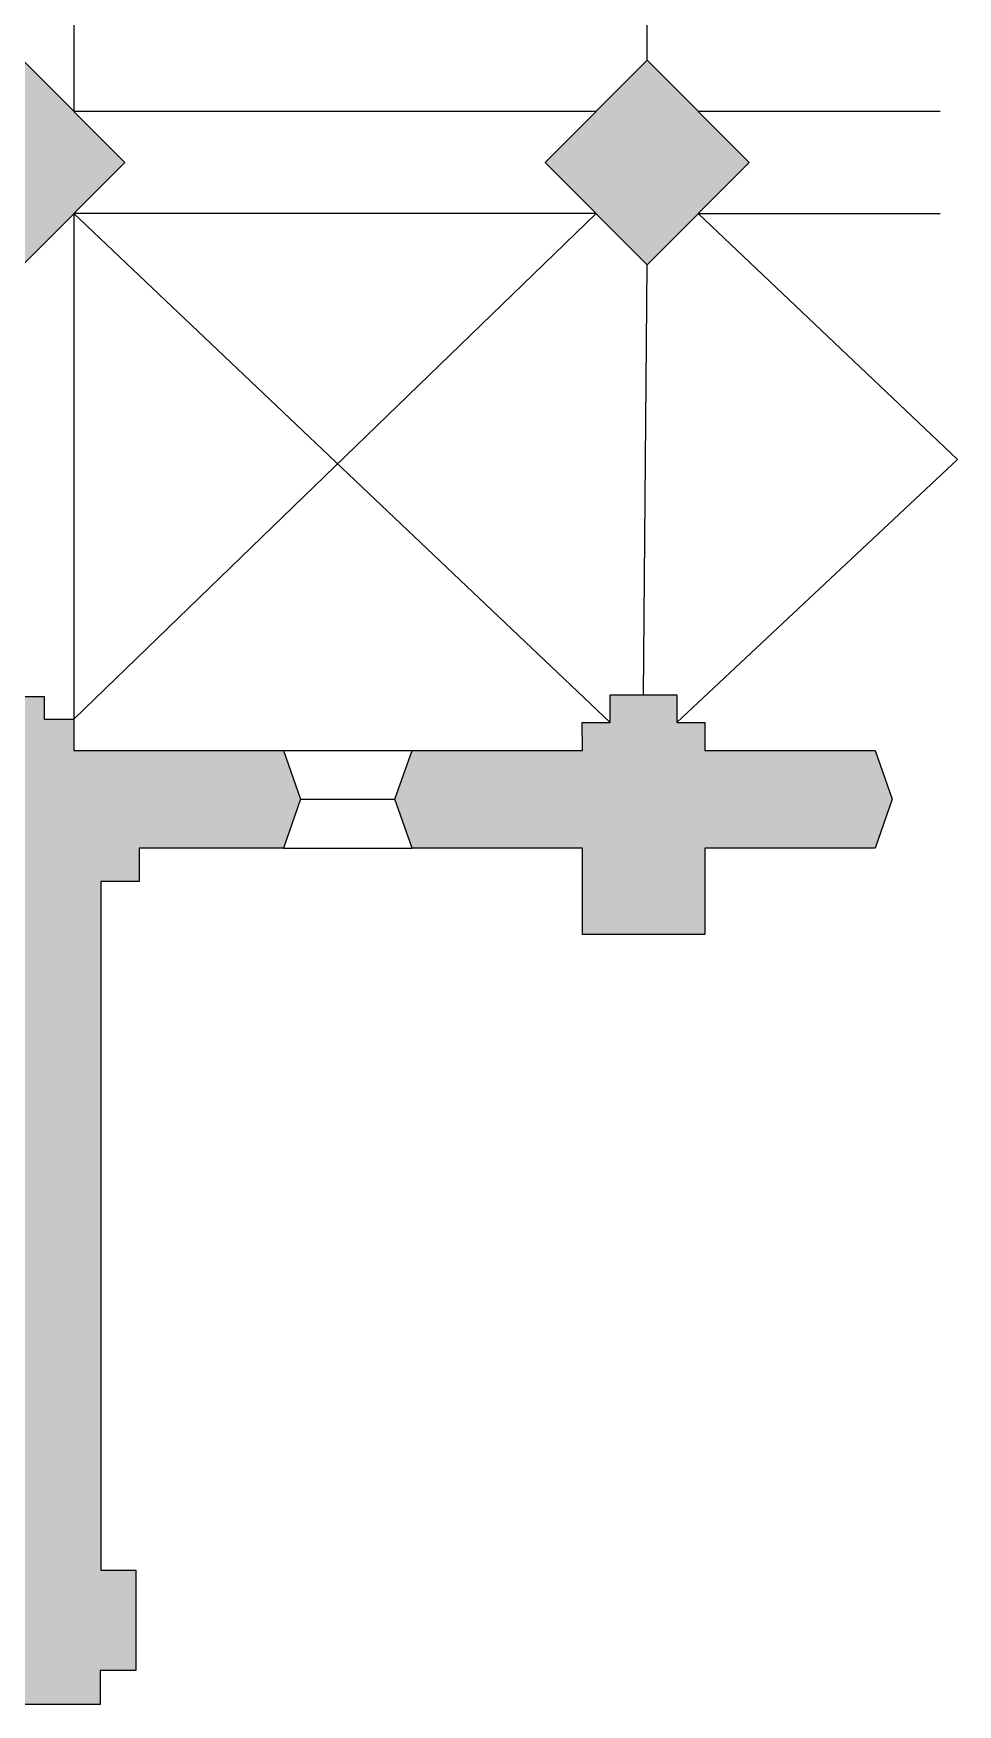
# Model space of a CAD drawing. Extents: x 3 to 54, y -275 to -27.
# Drawn here: x 41.63 to 51.8, y -182.11 to -163.73 of the extents above; entities that cross this region are included whole.
import ezdxf

# ---------------------------------------------------------------- set-up
doc = ezdxf.new("R2010")
doc.units = 0
doc.layers.add('BASE_PLAN', color=7, linetype='CONTINUOUS')
doc.layers.add('VAULT_LINES', color=7, linetype='CONTINUOUS')

# ---------------------------------------------------------------- blocks, each defined once
blk = doc.blocks.new('*U54')
at = {"layer": 'BASE_PLAN', "linetype": 'CONTINUOUS'}
for points in [[(41.518, -166.276), (40.398, -165.151), (41.518, -164.026)], [(41.518, -166.276), (41.518, -164.026), (42.639, -165.151)]]:
    blk.add_solid(points, dxfattribs=at)
blk = doc.blocks.new('*U55')
at = {"layer": 'BASE_PLAN', "linetype": 'CONTINUOUS'}
for points in [[(48.386, -166.276), (47.265, -165.151), (48.386, -164.026)], [(48.386, -166.276), (48.386, -164.026), (49.506, -165.151)]]:
    blk.add_solid(points, dxfattribs=at)
blk = doc.blocks.new('*U56')
at = {"layer": 'BASE_PLAN', "linetype": 'CONTINUOUS'}
for points in [[(47.98, -171.31), (47.98, -171.005), (48.712, -173.644)], [(48.712, -171.31), (47.98, -171.005), (48.712, -171.005)], [(48.712, -173.644), (47.98, -171.005), (48.712, -171.31)], [(47.673, -171.619), (47.671, -171.31), (47.673, -171.31)], [(47.673, -172.693), (47.673, -171.31), (47.98, -173.644)], [(47.98, -173.644), (47.673, -171.31), (47.98, -171.31)], [(47.98, -173.644), (47.98, -171.31), (48.712, -173.644)], [(48.712, -173.644), (48.712, -171.31), (49.02, -173.644)], [(49.02, -171.619), (48.712, -171.31), (49.02, -171.31)], [(49.02, -173.644), (48.712, -171.31), (49.02, -172.693)], [(49.02, -172.693), (48.712, -171.31), (49.02, -171.619)], [(45.8, -172.693), (45.611, -172.156), (45.8, -171.619)], [(45.8, -172.693), (45.8, -171.619), (47.673, -172.693)], [(47.673, -172.693), (45.8, -171.619), (47.673, -171.619)], [(49.02, -172.693), (49.02, -171.619), (50.892, -172.693)], [(50.892, -172.693), (49.02, -171.619), (50.892, -171.619)], [(50.892, -172.693), (50.892, -171.619), (51.081, -172.156)], [(47.673, -173.644), (47.673, -172.693), (47.98, -173.644)]]:
    blk.add_solid(points, dxfattribs=at)
blk = doc.blocks.new('*U57')
at = {"layer": 'BASE_PLAN', "linetype": 'CONTINUOUS'}
for points in [[(41.25, -171.273), (41.25, -171.024), (41.399, -181.738)], [(41.399, -181.738), (41.25, -171.024), (41.399, -171.024)], [(41.399, -181.738), (41.399, -171.024), (41.751, -182.113)], [(41.751, -171.273), (41.399, -171.024), (41.751, -171.024)], [(41.751, -182.113), (41.399, -171.024), (41.751, -171.273)], [(40.958, -171.619), (40.958, -171.273), (41.25, -181.738)], [(41.25, -181.738), (40.958, -171.273), (41.25, -171.273)], [(41.25, -181.738), (41.25, -171.273), (41.399, -181.738)], [(41.751, -182.113), (41.751, -171.273), (42.078, -182.113)], [(42.078, -171.619), (41.751, -171.273), (42.078, -171.273)], [(42.078, -182.113), (41.751, -171.273), (42.078, -171.619)], [(40.498, -172.239), (40.498, -171.619), (40.958, -172.239)], [(40.958, -172.239), (40.498, -171.619), (40.958, -171.619)], [(40.958, -172.239), (40.958, -171.619), (41.25, -181.738)], [(42.078, -182.113), (42.078, -171.619), (42.369, -182.113)], [(42.369, -181.738), (42.078, -171.619), (42.369, -171.619)], [(42.369, -182.113), (42.078, -171.619), (42.369, -181.738)], [(42.369, -181.738), (42.369, -171.619), (42.377, -181.738)], [(42.377, -173.061), (42.369, -171.619), (42.377, -171.619)], [(42.377, -181.738), (42.369, -171.619), (42.377, -180.636)], [(42.377, -180.636), (42.369, -171.619), (42.377, -173.061)], [(42.377, -173.061), (42.377, -171.619), (42.798, -173.061)], [(42.798, -172.693), (42.377, -171.619), (42.798, -171.619)], [(42.798, -173.061), (42.377, -171.619), (42.798, -172.693)], [(42.798, -172.693), (42.798, -171.619), (44.384, -172.693)], [(44.384, -172.693), (42.798, -171.619), (44.384, -171.619)], [(44.384, -172.693), (44.384, -171.619), (44.573, -172.156)], [(40.958, -178.081), (40.958, -172.239), (41.25, -181.738)], [(40.601, -178.701), (40.601, -178.081), (40.958, -178.701)], [(40.958, -178.701), (40.601, -178.081), (40.958, -178.081)], [(40.958, -178.701), (40.958, -178.081), (41.25, -181.738)], [(40.958, -180.082), (40.958, -178.701), (41.25, -181.738)], [(40.774, -180.377), (40.774, -180.082), (40.958, -181.738)], [(40.958, -181.738), (40.774, -180.082), (40.958, -180.082)], [(40.958, -181.738), (40.958, -180.082), (41.25, -181.738)], [(38.831, -180.978), (38.831, -180.377), (39.209, -181.307)], [(39.209, -181.307), (38.831, -180.377), (39.209, -180.377)], [(39.209, -181.307), (39.209, -180.377), (40.774, -181.738)], [(40.774, -181.738), (39.209, -180.377), (40.774, -180.377)], [(40.774, -181.738), (40.774, -180.377), (40.958, -181.738)], [(42.377, -181.738), (42.377, -180.636), (42.762, -181.738)], [(42.762, -181.738), (42.377, -180.636), (42.762, -180.636)], [(38.367, -181.307), (38.367, -180.978), (38.831, -181.307)], [(38.831, -181.307), (38.367, -180.978), (38.831, -180.978)], [(38.831, -181.307), (38.831, -180.978), (39.209, -181.307)], [(39.209, -181.738), (39.209, -181.307), (40.774, -181.738)], [(41.399, -182.113), (41.399, -181.738), (41.751, -182.113)]]:
    blk.add_solid(points, dxfattribs=at)

msp = doc.modelspace()

# ---------------------------------------------------------------- linework, layer by layer
at = {"layer": 'BASE_PLAN'}
for p, q in [((42.639, -165.151), (41.518, -164.026)), ((48.386, -164.026), (47.265, -165.151)), ((49.506, -165.151), (48.386, -164.026)), ((42.078, -164.589), (47.826, -164.589)), ((48.946, -164.589), (51.609, -164.589)), ((41.518, -166.276), (42.639, -165.151)), ((47.265, -165.151), (48.386, -166.276)), ((48.386, -166.276), (49.506, -165.151)), ((47.826, -165.713), (42.078, -165.713)), ((48.946, -165.713), (51.609, -165.713)), ((41.25, -171.024), (41.751, -171.024)), ((41.751, -171.024), (41.751, -171.273)), ((47.98, -171.31), (47.98, -171.005)), ((47.98, -171.005), (48.712, -171.005)), ((48.712, -171.005), (48.712, -171.31)), ((41.751, -171.273), (42.078, -171.273)), ((42.078, -171.273), (42.078, -171.619)), ((47.671, -171.31), (47.98, -171.31)), ((47.673, -171.619), (47.671, -171.31)), ((48.712, -171.31), (49.02, -171.31)), ((49.02, -171.31), (49.02, -171.619)), ((42.078, -171.619), (44.384, -171.619)), ((44.384, -171.619), (44.573, -172.156)), ((44.384, -171.619), (45.8, -171.619)), ((45.611, -172.156), (45.8, -171.619)), ((45.8, -171.619), (47.673, -171.619)), ((49.02, -171.619), (50.892, -171.619)), ((50.892, -171.619), (51.081, -172.156)), ((44.573, -172.156), (44.384, -172.693)), ((44.573, -172.156), (45.611, -172.156)), ((45.8, -172.693), (45.611, -172.156)), ((51.081, -172.156), (50.892, -172.693)), ((44.384, -172.693), (42.798, -172.693)), ((42.798, -172.693), (42.798, -173.061)), ((44.384, -172.693), (45.8, -172.693)), ((47.673, -172.693), (45.8, -172.693)), ((47.673, -173.644), (47.673, -172.693)), ((50.892, -172.693), (49.02, -172.693)), ((49.02, -172.693), (49.02, -173.644)), ((42.798, -173.061), (42.377, -173.061)), ((42.377, -173.061), (42.377, -180.636)), ((49.02, -173.644), (47.673, -173.644)), ((42.377, -180.636), (42.762, -180.636)), ((42.762, -180.636), (42.762, -181.738)), ((42.762, -181.738), (42.369, -181.738)), ((42.369, -181.738), (42.369, -182.113)), ((42.369, -182.113), (41.399, -182.113))]:
    msp.add_line(p, q, dxfattribs=at)
at = {"layer": 'VAULT_LINES'}
for p, q in [((42.078, -160.765), (42.078, -164.589)), ((48.386, -164.026), (48.386, -160.765)), ((42.078, -165.713), (47.98, -171.31)), ((42.078, -171.273), (47.826, -165.713)), ((42.078, -165.713), (42.078, -171.273)), ((48.946, -165.713), (51.8, -168.42)), ((48.346, -171.005), (48.386, -166.276)), ((48.712, -171.31), (51.8, -168.42))]:
    msp.add_line(p, q, dxfattribs=at)

# ---------------------------------------------------------------- block references
at = {"layer": 'BASE_PLAN'}
for name in ['*U54', '*U55', '*U57', '*U56']:
    msp.add_blockref(name, (0, 0), dxfattribs=at)

doc.saveas('drawing.dxf')
